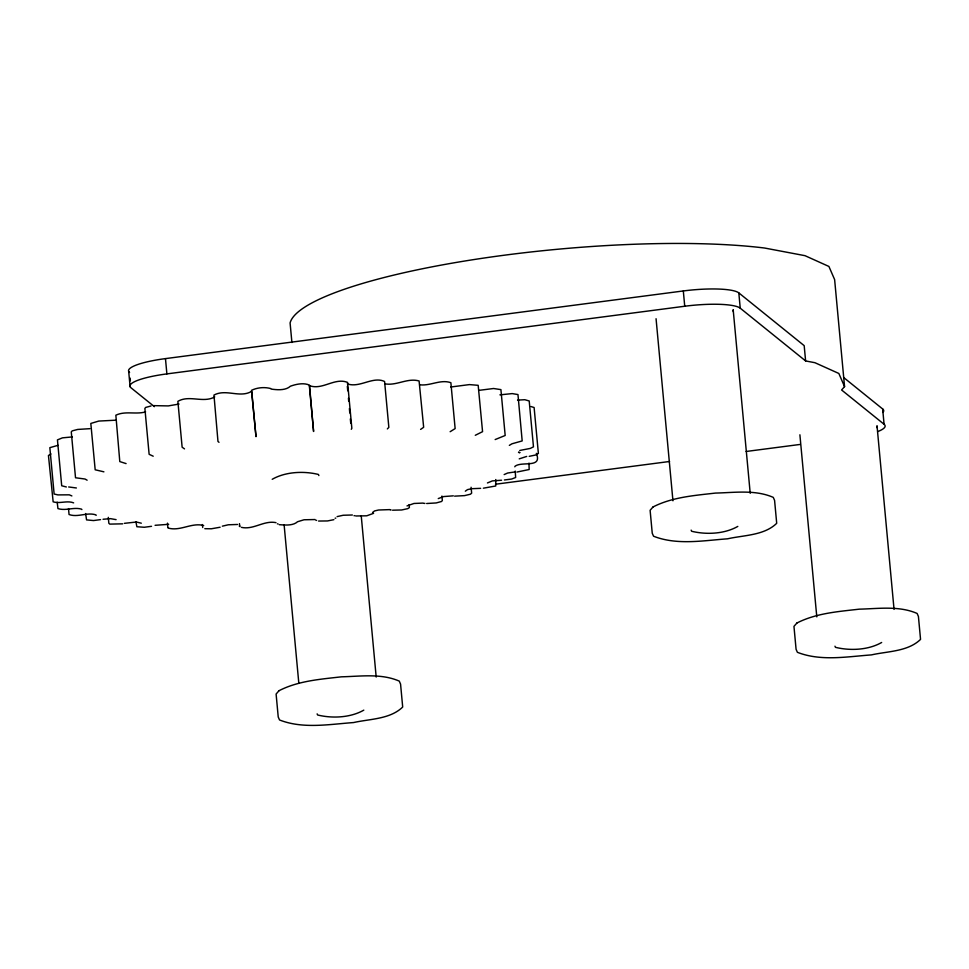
<?xml version="1.0" encoding="UTF-8"?>
<svg xmlns="http://www.w3.org/2000/svg" width="969" height="969" viewBox="0 0 969 969"><rect width="100%" height="100%" fill="white"/><g stroke="black" fill="none" stroke-linecap="round" stroke-linejoin="round"><path stroke-width="1.45" d="M372.544 512.492L374.543 510.942L378.552 510.009L389.865 509.609M475.282 435.287L482.562 431.665L478.177 385.323L469.432 384.596L450.755 387.006M465.326 491.186L467.518 489.624L471.6 488.703L480.624 488.34M387.346 428.916L388.848 427.365L384.596 381.495C372.871 375.948 359.802 388.242 347.326 383.881M514.818 466.804L514.987 466.307C521.77 460.856 542.701 468.778 536.329 453.359M373.586 513.34L366.754 515.799L355.744 515.992M509.343 445.377L511.947 443.802L522.182 440.919L517.967 394.565L512.213 393.596L499.919 394.855M407.004 505.915L413.957 503.468L423.344 503.081M450.137 431.714L455.139 428.589L450.876 382.719C440.895 379.085 430.636 385.892 420.401 384.863M487.443 482.95L492.325 480.915L501.579 480.236M519.239 458.858L526.7 456.435M272.216 479.292C285.455 471.709 303.648 470.849 318.401 474.447L318.886 475.573M363.799 710.144C350.56 717.726 332.367 718.598 317.614 714.989L317.129 713.862M291.911 342.505L290.094 322.956A273.743 52.229 -5.3 0 1 470.849 260.043A273.743 52.229 -5.3 0 1 764.589 248.028L805.021 255.683L828.907 266.451L834.624 279.581L844.556 386.607L841.601 389.986L884.079 424.265A46.924 8.951 -5.3 0 1 877.635 431.617M737.809 526.409C724.57 533.992 706.377 534.864 691.624 531.254L691.139 530.128M881.657 642.483C868.418 650.066 850.225 650.938 835.472 647.328L834.975 646.202M495.159 439.563L505.176 435.481L500.912 389.623L493.584 388.508L479.086 390.337M438.254 498.587L443.693 496.564L453.322 495.837M351.299 429.291L351.844 428.286L347.592 382.416C334.62 377.22 322.435 390.531 309.341 385.614L313.593 431.484L309.486 385.129C303.709 382.537 296.223 384.112 290.397 386.219C285.685 390.616 277.243 389.974 271.138 389.066L270.896 388.605C264.694 386.849 257.269 387.491 251.516 390.337L255.998 436.668L251.722 391.294C239.997 398.404 225.983 388.521 213.967 395.086L217.977 441.452L219.006 442.312M420.607 429.4L423.659 427.293L419.092 380.974C407.464 377.595 396.454 386.086 384.741 383.809M504.146 474.58L507.659 473.017L514.733 471.976M68.666 486.959L76.381 487.976M214.718 396.939C203.248 403.383 189.197 394.625 177.872 401.348L182.136 447.218L184.51 448.877M516.913 472.048L529.159 469.529L528.977 463.097M50.945 453.952L48.45 455.515L53.15 501.821C59.799 503.953 67.152 500.246 73.644 502.875M179.047 404.049L168.279 405.914L153.502 405.636M222.337 526.167L228.296 524.786L237.562 524.471M337.115 516.61L343.183 515.254L352.377 514.999M220.133 527.233L211.315 528.783L204.81 528.686M519.759 450.464L530.297 448.417L533.471 446.842L529.207 400.972L524.81 399.712L517.543 400.112M333.893 519.663L327.498 520.947L318.571 521.043M454.618 496.152L464.563 495.619L470.389 494.226L471.649 493.185L471.091 487.262M424.277 503.456L424.919 503.311M145.616 411.898C135.878 414.696 125.207 410.674 115.856 415.216L119.793 461.583L126.091 463.594M155.076 525.307L168.679 524.326M151.043 405.975L145.677 407.428L144.878 408.446L149.129 454.316L153.211 456.205M151.515 526.312L144.296 527.269L136.883 526.736L135.926 521.879M390.434 510.045L391.101 509.924M122.663 523.829L109.776 524.12L108.843 523.26L108.298 517.337M58.043 445.316L49.843 447.666L54.131 494.02L57.91 494.905L69.284 494.832L71.876 495.934M353.988 515.738L354.678 515.641M103.053 519.263L110.442 518.645L116.098 519.638M115.529 420.207L98.79 421.067L90.82 423.441L95.18 469.783L103.901 471.83M129.58 372.496A46.924 8.951 -5.3 0 1 165.469 358.615L683.315 290.954A46.924 8.951 -5.3 0 1 738.814 292.892L804.185 345.654L805.614 360.94L814.941 362.709L838.839 373.465L844.556 386.607M154.386 406.665L130.997 387.794A46.924 8.951 -5.3 0 1 166.886 373.901L684.732 306.24A46.924 8.951 -5.3 0 1 740.243 308.19L805.614 360.94M495.45 484.234L669.579 461.486M746.13 451.481L800.164 444.432M335.104 518.209L335.807 518.124M315.955 520.401L316.633 520.329M504.389 479.982L511.62 479.049L515.641 477.499L515.229 471.079M277.364 523.878L278.018 523.829M89.911 428.673L77.702 429.437L72.203 430.878L71.27 431.895L75.521 477.765L85.018 479.025L87.125 480.2M483.374 488.194L495.753 485.978L495.753 479.534M239.258 526.094L239.876 526.07M72.263 436.934L62.452 437.855L57.45 439.89L61.701 485.76L66.352 486.971M426.675 503.505L436.207 502.947L441.573 501.482L442.348 500.464L441.937 496.031M392.53 510.191L401.687 509.973L407.816 508.628L409.402 507.574L409.124 504.607M275.995 522.642C263.713 520.171 253.624 530.116 241.329 527.342M124.383 523.333L136.411 522.025L141.304 523.199M530.951 406.532L534.113 407.525L538.376 453.395L535.893 454.958L529.219 456.338M315.107 519.541L304.036 519.772L297.556 521.734C293.026 525.913 285.068 525.089 279.169 524.665M100.534 519.626L93.533 520.559L86.556 519.893L85.623 513.534M203.672 525.525C191.644 522.279 180.161 531.569 168.17 528.044M843.624 377.474L882.662 408.979L884.079 424.265M81.893 509.573L81.481 509.137C73.789 506.823 65.577 511.135 57.946 508.58L57.183 502.196M96.161 515.375L95.979 514.902C87.246 511.911 77.69 517.761 69.053 514.515L68.508 508.592M894.048 609.392L877.018 425.791L877.127 427.741M799.897 434.79L816.794 616.878M738.814 292.892L740.243 308.19M750.212 493.306L733.182 309.717L733.279 311.667M683.315 290.954L684.732 306.24M656.061 318.716L672.946 500.803M361.255 516.029L376.19 677.052M347.326 386.389L347.738 390.822M348.428 398.223L348.695 401.178M349.385 408.579L349.797 413.024M350.342 418.935L350.754 423.38M284.135 525.028L298.803 683.036M239.452 523.611L239.731 526.567M202.424 524.544L202.703 527.511M165.469 358.615L166.886 373.901M167.455 523.151L167.867 527.584M130.088 378.055L130.355 380.841M128.683 371.418L130.112 386.704M882.662 408.979A46.924 8.951 -5.3 0 1 882.941 412.455M279.036 690.691L276.104 694.034L278.224 716.963L279.532 719.967C302.873 729.148 329.194 724.327 353.54 722.559C369.879 718.877 390.059 719.325 402.692 707.043L400.572 684.114L399.264 681.11C381.241 673.237 360.589 676.374 341.476 676.822C320.376 679.245 298.234 680.844 279.036 690.691M653.045 506.944L650.114 510.288L652.246 533.229L653.554 536.22C676.883 545.414 703.203 540.593 727.549 538.812C743.889 535.13 764.069 535.578 776.702 523.308L774.582 500.379L773.274 497.376C755.251 489.502 734.599 492.64 715.485 493.076C694.385 495.51 672.244 497.109 653.045 506.944M796.893 623.031L793.962 626.374L796.082 649.303L797.39 652.307C820.731 661.488 847.051 656.667 871.397 654.899C887.737 651.216 907.905 651.665 920.55 639.383L918.418 616.454L917.11 613.45C899.087 605.577 878.435 608.714 859.321 609.162C838.233 611.584 816.092 613.183 796.893 623.031M519.759 452.62L518.56 452.329L519.759 452.62"/></g></svg>
